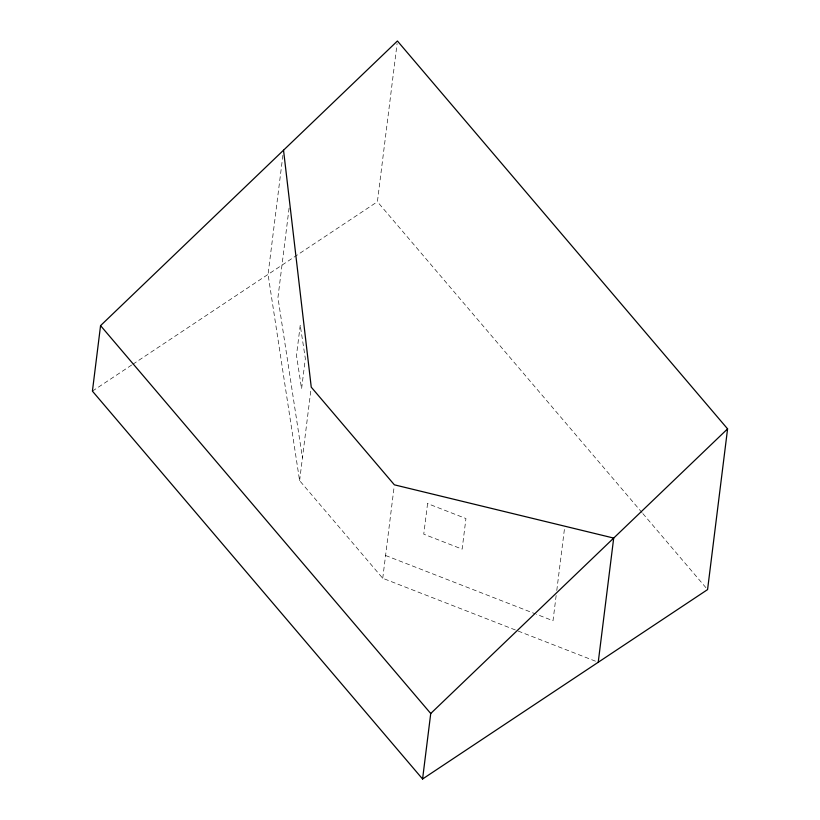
<?xml version="1.0" encoding="UTF-8"?>
<svg xmlns="http://www.w3.org/2000/svg" width="820" height="820" viewBox="0 0 820 820"><rect width="100%" height="100%" fill="white"/><g stroke="black" fill="none" stroke-linecap="round" stroke-linejoin="round"><path stroke-width="0.61" stroke-dasharray="4.1 3.07" d="M282.9 155.267L268.058 274.392L299.607 480.633L382.735 578.274L598.231 662.263M289.081 208.095L277.939 297.598L302.447 457.837M299.607 480.633L310.78 390.966M642.029 512.613L377.405 201.73L397.106 43.532M382.735 578.274L394.061 487.346M556.155 595.535L553.008 620.74L536.382 614.262M556.78 590.492L564.631 527.455M92.414 391.13L131.794 364.951M132.861 364.244L377.405 201.73M385.574 555.489L535.204 613.801M642.859 513.587L705.907 587.653M300.233 325.243L296.481 355.409L301.586 388.793L305.347 358.627L300.233 325.243M427.568 503.582L423.755 534.179L462.131 549.133L465.944 518.537L427.568 503.582"/><path stroke-width="1.23" d="M100.563 325.632L92.414 391.13L422.577 779L707.568 589.601L727.586 428.87L397.423 41L100.563 325.632L430.736 713.502L422.577 779M598.231 662.263L613.698 538.074L394.369 484.825L311.252 387.173L283.535 150.203M430.736 713.502L727.586 428.87"/></g></svg>
